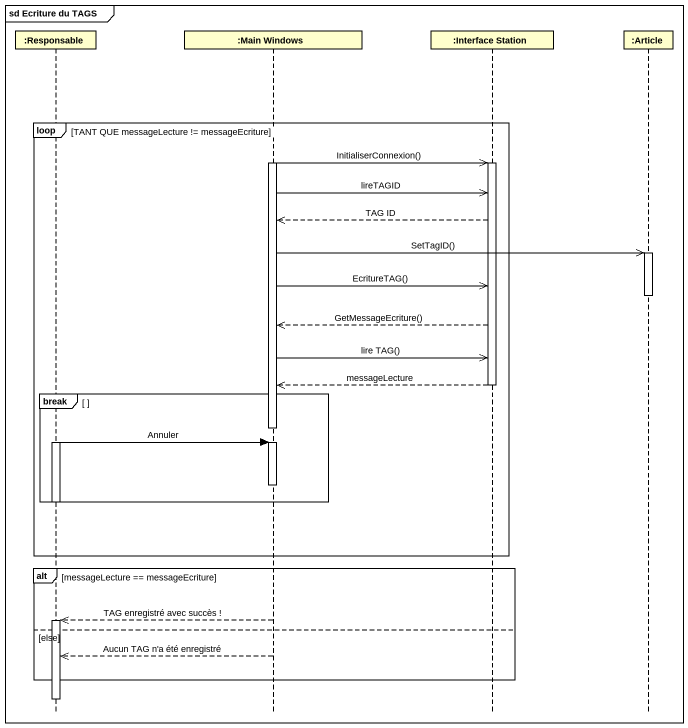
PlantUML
@startuml
mainframe sd Ecriture du TAGS
hide footbox
participant ":Responsable" as Responsable
participant ":Main Windows" as Main_Windows
participant ":Interface Station" as Interface_Station
participant ":Article" as Article

loop TANT QUE messageLecture != messageEcriture
  activate Main_Windows
  Main_Windows ->> Interface_Station : InitialiserConnexion()
  activate Interface_Station
  Main_Windows ->> Interface_Station : lireTAGID
  Interface_Station -->> Main_Windows : TAG ID
  Main_Windows ->> Article : SetTagID()
  activate Article
  Main_Windows ->> Interface_Station : EcritureTAG()
  deactivate Article
  Interface_Station -->> Main_Windows : GetMessageEcriture()
  Main_Windows ->> Interface_Station : lire TAG()
  Interface_Station -->> Main_Windows : messageLecture
  deactivate Interface_Station
  break
    deactivate Main_Windows
    activate Responsable
    Responsable -> Main_Windows : Annuler
    activate Main_Windows
    deactivate Main_Windows
  end
  deactivate Responsable
end
alt messageLecture == messageEcriture
  Main_Windows -->> Responsable : TAG enregistré avec succès !
  activate Responsable
else else
  Main_Windows -->> Responsable : Aucun TAG n'a été enregistré
end
deactivate Responsable
@enduml
